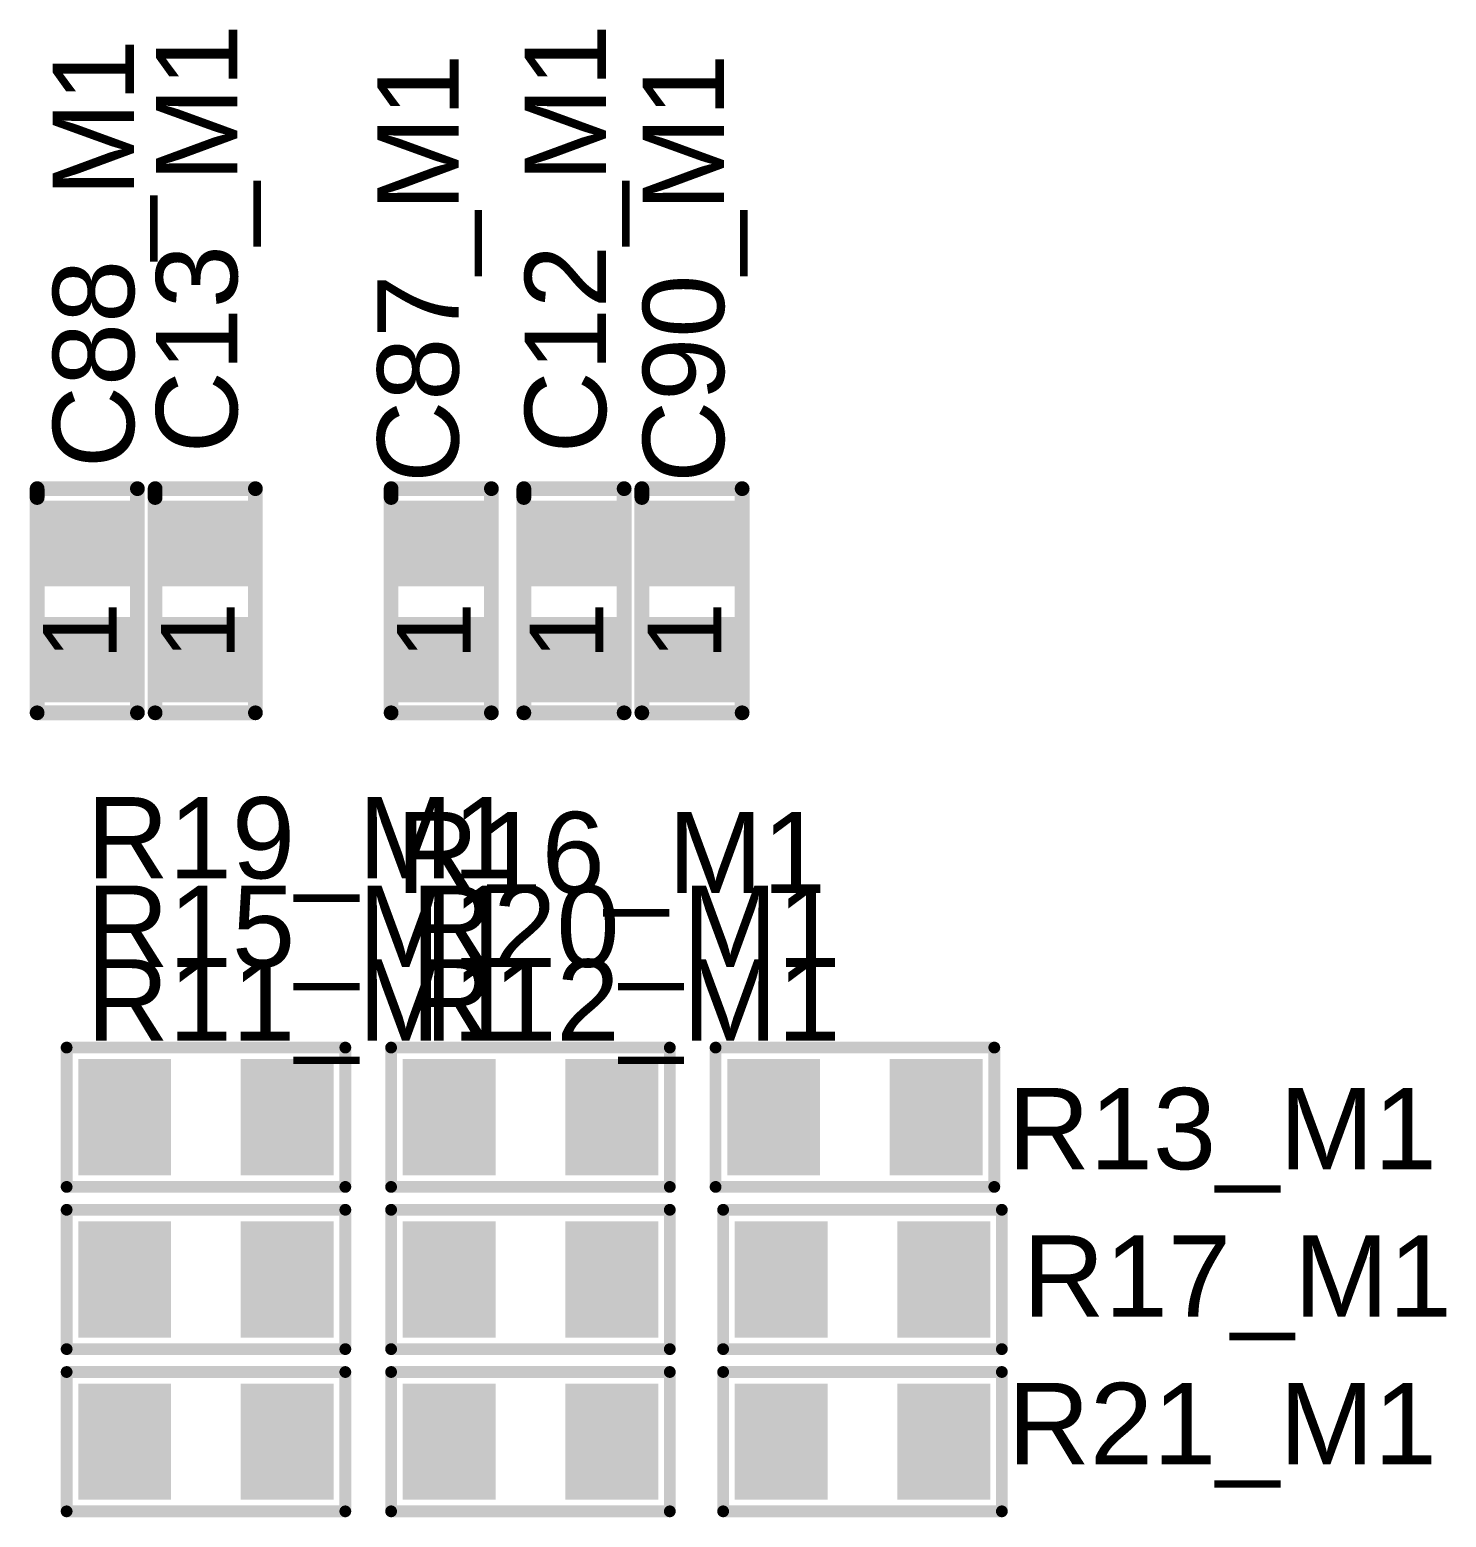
# Model space of a CAD drawing. Header units: inches. Extents: x -1.3 to 11.9, y -6.8 to 4.2.
# Drawn here: x 4.452 to 4.933, y 2.146 to 2.65 of the extents above; entities that cross this region are included whole.
import ezdxf

# ---------------------------------------------------------------- set-up
doc = ezdxf.new("R2010")
doc.units = ezdxf.units.IN
doc.header["$MEASUREMENT"] = 0
for name, color, linetype in [('ASSY_DWG_INFO', 56, 'Continuous'), ('FAB', 56, 'Continuous'), ('TOP', 1, 'Continuous'), ('Top Overlay', 2, 'Continuous'), ('Top Paste', 8, 'Continuous'), ('Top Solder', 216, 'Continuous')]:
    doc.layers.add(name, color=color, linetype=linetype)
doc.styles.add('Arial', font='', dxfattribs={"height": 0.2})
doc.styles.get('Arial').set_extended_font_data('Arial')

# ---------------------------------------------------------------- blocks, each defined once
blk = doc.blocks.new('R0603_84')
at = {"layer": 'TOP'}
for points in [[(-0.04134, 0.01772), (-0.01378, 0.01772), (-0.01378, -0.01772), (-0.04134, -0.01772)], [(0.01378, 0.01772), (0.04134, 0.01772), (0.04134, -0.01772), (0.01378, -0.01772)]]:
    blk.add_hatch(color=1, dxfattribs=at).paths.add_polyline_path(points)
at = {"layer": 'Top Paste'}
for points in [[(-0.04134, 0.01772), (-0.01378, 0.01772), (-0.01378, -0.01772), (-0.04134, -0.01772)], [(0.01378, 0.01772), (0.04134, 0.01772), (0.04134, -0.01772), (0.01378, -0.01772)]]:
    blk.add_hatch(color=8, dxfattribs=at).paths.add_polyline_path(points)
at = {"layer": 'Top Solder'}
for points in [[(-0.04331, 0.01969), (-0.01181, 0.01969), (-0.01181, -0.01969), (-0.04331, -0.01969)], [(0.01181, 0.01969), (0.04331, 0.01969), (0.04331, -0.01969), (0.01181, -0.01969)]]:
    blk.add_hatch(color=216, dxfattribs=at).paths.add_polyline_path(points)
at = {"layer": 'Top Overlay'}
for points in [[(-0.04724, -0.02362, 0.004, 0.004, 0), (-0.04724, 0.02362, 0.004, 0.004, 0)], [(-0.04724, 0.02362, 0.004, 0.004, 0), (0.04724, 0.02362, 0.004, 0.004, 0)], [(0.04724, -0.02362, 0.004, 0.004, 0), (0.04724, 0.02362, 0.004, 0.004, 0)], [(-0.04724, -0.02362, 0.004, 0.004, 0), (0.04724, -0.02362, 0.004, 0.004, 0)]]:
    blk.add_lwpolyline(points, format="xyseb", dxfattribs=at)
for points in [[(-0.04824, 0.02362, 0.002, 0.002, 1), (-0.04624, 0.02362, 0.002, 0.002, 1)], [(-0.04824, 0.02362, 0.002, 0.002, 1), (-0.04624, 0.02362, 0.002, 0.002, 1)], [(0.04624, 0.02362, 0.002, 0.002, 1), (0.04824, 0.02362, 0.002, 0.002, 1)], [(0.04624, 0.02362, 0.002, 0.002, 1), (0.04824, 0.02362, 0.002, 0.002, 1)], [(-0.04824, -0.02362, 0.002, 0.002, 1), (-0.04624, -0.02362, 0.002, 0.002, 1)], [(-0.04824, -0.02362, 0.002, 0.002, 1), (-0.04624, -0.02362, 0.002, 0.002, 1)], [(0.04624, -0.02362, 0.002, 0.002, 1), (0.04824, -0.02362, 0.002, 0.002, 1)], [(0.04624, -0.02362, 0.002, 0.002, 1), (0.04824, -0.02362, 0.002, 0.002, 1)]]:
    blk.add_lwpolyline(points, format="xyseb", close=True, dxfattribs=at)
blk = doc.blocks.new('R0603_86')
at = {"layer": 'TOP'}
for points in [[(-0.04134, 0.01772), (-0.01378, 0.01772), (-0.01378, -0.01772), (-0.04134, -0.01772)], [(0.01378, 0.01772), (0.04134, 0.01772), (0.04134, -0.01772), (0.01378, -0.01772)]]:
    blk.add_hatch(color=1, dxfattribs=at).paths.add_polyline_path(points)
at = {"layer": 'Top Paste'}
for points in [[(-0.04134, 0.01772), (-0.01378, 0.01772), (-0.01378, -0.01772), (-0.04134, -0.01772)], [(0.01378, 0.01772), (0.04134, 0.01772), (0.04134, -0.01772), (0.01378, -0.01772)]]:
    blk.add_hatch(color=8, dxfattribs=at).paths.add_polyline_path(points)
at = {"layer": 'Top Solder'}
for points in [[(-0.04331, 0.01969), (-0.01181, 0.01969), (-0.01181, -0.01969), (-0.04331, -0.01969)], [(0.01181, 0.01969), (0.04331, 0.01969), (0.04331, -0.01969), (0.01181, -0.01969)]]:
    blk.add_hatch(color=216, dxfattribs=at).paths.add_polyline_path(points)
at = {"layer": 'Top Overlay'}
for points in [[(-0.04724, -0.02362, 0.004, 0.004, 0), (-0.04724, 0.02362, 0.004, 0.004, 0)], [(-0.04724, 0.02362, 0.004, 0.004, 0), (0.04724, 0.02362, 0.004, 0.004, 0)], [(0.04724, -0.02362, 0.004, 0.004, 0), (0.04724, 0.02362, 0.004, 0.004, 0)], [(-0.04724, -0.02362, 0.004, 0.004, 0), (0.04724, -0.02362, 0.004, 0.004, 0)]]:
    blk.add_lwpolyline(points, format="xyseb", dxfattribs=at)
for points in [[(-0.04824, 0.02362, 0.002, 0.002, 1), (-0.04624, 0.02362, 0.002, 0.002, 1)], [(-0.04824, 0.02362, 0.002, 0.002, 1), (-0.04624, 0.02362, 0.002, 0.002, 1)], [(0.04624, 0.02362, 0.002, 0.002, 1), (0.04824, 0.02362, 0.002, 0.002, 1)], [(0.04624, 0.02362, 0.002, 0.002, 1), (0.04824, 0.02362, 0.002, 0.002, 1)], [(-0.04824, -0.02362, 0.002, 0.002, 1), (-0.04624, -0.02362, 0.002, 0.002, 1)], [(-0.04824, -0.02362, 0.002, 0.002, 1), (-0.04624, -0.02362, 0.002, 0.002, 1)], [(0.04624, -0.02362, 0.002, 0.002, 1), (0.04824, -0.02362, 0.002, 0.002, 1)], [(0.04624, -0.02362, 0.002, 0.002, 1), (0.04824, -0.02362, 0.002, 0.002, 1)]]:
    blk.add_lwpolyline(points, format="xyseb", close=True, dxfattribs=at)
blk = doc.blocks.new('R0603_88')
at = {"layer": 'TOP'}
for points in [[(-0.04134, 0.01772), (-0.01378, 0.01772), (-0.01378, -0.01772), (-0.04134, -0.01772)], [(0.01378, 0.01772), (0.04134, 0.01772), (0.04134, -0.01772), (0.01378, -0.01772)]]:
    blk.add_hatch(color=1, dxfattribs=at).paths.add_polyline_path(points)
at = {"layer": 'Top Paste'}
for points in [[(-0.04134, 0.01772), (-0.01378, 0.01772), (-0.01378, -0.01772), (-0.04134, -0.01772)], [(0.01378, 0.01772), (0.04134, 0.01772), (0.04134, -0.01772), (0.01378, -0.01772)]]:
    blk.add_hatch(color=8, dxfattribs=at).paths.add_polyline_path(points)
at = {"layer": 'Top Solder'}
for points in [[(-0.04331, 0.01969), (-0.01181, 0.01969), (-0.01181, -0.01969), (-0.04331, -0.01969)], [(0.01181, 0.01969), (0.04331, 0.01969), (0.04331, -0.01969), (0.01181, -0.01969)]]:
    blk.add_hatch(color=216, dxfattribs=at).paths.add_polyline_path(points)
at = {"layer": 'Top Overlay'}
for points in [[(-0.04724, -0.02362, 0.004, 0.004, 0), (-0.04724, 0.02362, 0.004, 0.004, 0)], [(-0.04724, 0.02362, 0.004, 0.004, 0), (0.04724, 0.02362, 0.004, 0.004, 0)], [(0.04724, -0.02362, 0.004, 0.004, 0), (0.04724, 0.02362, 0.004, 0.004, 0)], [(-0.04724, -0.02362, 0.004, 0.004, 0), (0.04724, -0.02362, 0.004, 0.004, 0)]]:
    blk.add_lwpolyline(points, format="xyseb", dxfattribs=at)
for points in [[(-0.04824, 0.02362, 0.002, 0.002, 1), (-0.04624, 0.02362, 0.002, 0.002, 1)], [(-0.04824, 0.02362, 0.002, 0.002, 1), (-0.04624, 0.02362, 0.002, 0.002, 1)], [(0.04624, 0.02362, 0.002, 0.002, 1), (0.04824, 0.02362, 0.002, 0.002, 1)], [(0.04624, 0.02362, 0.002, 0.002, 1), (0.04824, 0.02362, 0.002, 0.002, 1)], [(-0.04824, -0.02362, 0.002, 0.002, 1), (-0.04624, -0.02362, 0.002, 0.002, 1)], [(-0.04824, -0.02362, 0.002, 0.002, 1), (-0.04624, -0.02362, 0.002, 0.002, 1)], [(0.04624, -0.02362, 0.002, 0.002, 1), (0.04824, -0.02362, 0.002, 0.002, 1)], [(0.04624, -0.02362, 0.002, 0.002, 1), (0.04824, -0.02362, 0.002, 0.002, 1)]]:
    blk.add_lwpolyline(points, format="xyseb", close=True, dxfattribs=at)
blk = doc.blocks.new('R0603_92')
at = {"layer": 'TOP'}
for points in [[(-0.04134, 0.01772), (-0.01378, 0.01772), (-0.01378, -0.01772), (-0.04134, -0.01772)], [(0.01378, 0.01772), (0.04134, 0.01772), (0.04134, -0.01772), (0.01378, -0.01772)]]:
    blk.add_hatch(color=1, dxfattribs=at).paths.add_polyline_path(points)
at = {"layer": 'Top Paste'}
for points in [[(-0.04134, 0.01772), (-0.01378, 0.01772), (-0.01378, -0.01772), (-0.04134, -0.01772)], [(0.01378, 0.01772), (0.04134, 0.01772), (0.04134, -0.01772), (0.01378, -0.01772)]]:
    blk.add_hatch(color=8, dxfattribs=at).paths.add_polyline_path(points)
at = {"layer": 'Top Solder'}
for points in [[(-0.04331, 0.01969), (-0.01181, 0.01969), (-0.01181, -0.01969), (-0.04331, -0.01969)], [(0.01181, 0.01969), (0.04331, 0.01969), (0.04331, -0.01969), (0.01181, -0.01969)]]:
    blk.add_hatch(color=216, dxfattribs=at).paths.add_polyline_path(points)
at = {"layer": 'Top Overlay'}
for points in [[(-0.04724, -0.02362, 0.004, 0.004, 0), (-0.04724, 0.02362, 0.004, 0.004, 0)], [(-0.04724, 0.02362, 0.004, 0.004, 0), (0.04724, 0.02362, 0.004, 0.004, 0)], [(0.04724, -0.02362, 0.004, 0.004, 0), (0.04724, 0.02362, 0.004, 0.004, 0)], [(-0.04724, -0.02362, 0.004, 0.004, 0), (0.04724, -0.02362, 0.004, 0.004, 0)]]:
    blk.add_lwpolyline(points, format="xyseb", dxfattribs=at)
for points in [[(-0.04824, 0.02362, 0.002, 0.002, 1), (-0.04624, 0.02362, 0.002, 0.002, 1)], [(-0.04824, 0.02362, 0.002, 0.002, 1), (-0.04624, 0.02362, 0.002, 0.002, 1)], [(0.04624, 0.02362, 0.002, 0.002, 1), (0.04824, 0.02362, 0.002, 0.002, 1)], [(0.04624, 0.02362, 0.002, 0.002, 1), (0.04824, 0.02362, 0.002, 0.002, 1)], [(-0.04824, -0.02362, 0.002, 0.002, 1), (-0.04624, -0.02362, 0.002, 0.002, 1)], [(-0.04824, -0.02362, 0.002, 0.002, 1), (-0.04624, -0.02362, 0.002, 0.002, 1)], [(0.04624, -0.02362, 0.002, 0.002, 1), (0.04824, -0.02362, 0.002, 0.002, 1)], [(0.04624, -0.02362, 0.002, 0.002, 1), (0.04824, -0.02362, 0.002, 0.002, 1)]]:
    blk.add_lwpolyline(points, format="xyseb", close=True, dxfattribs=at)
blk = doc.blocks.new('R0603_94')
at = {"layer": 'TOP'}
for points in [[(-0.04134, 0.01772), (-0.01378, 0.01772), (-0.01378, -0.01772), (-0.04134, -0.01772)], [(0.01378, 0.01772), (0.04134, 0.01772), (0.04134, -0.01772), (0.01378, -0.01772)]]:
    blk.add_hatch(color=1, dxfattribs=at).paths.add_polyline_path(points)
at = {"layer": 'Top Paste'}
for points in [[(-0.04134, 0.01772), (-0.01378, 0.01772), (-0.01378, -0.01772), (-0.04134, -0.01772)], [(0.01378, 0.01772), (0.04134, 0.01772), (0.04134, -0.01772), (0.01378, -0.01772)]]:
    blk.add_hatch(color=8, dxfattribs=at).paths.add_polyline_path(points)
at = {"layer": 'Top Solder'}
for points in [[(-0.04331, 0.01969), (-0.01181, 0.01969), (-0.01181, -0.01969), (-0.04331, -0.01969)], [(0.01181, 0.01969), (0.04331, 0.01969), (0.04331, -0.01969), (0.01181, -0.01969)]]:
    blk.add_hatch(color=216, dxfattribs=at).paths.add_polyline_path(points)
at = {"layer": 'Top Overlay'}
for points in [[(-0.04724, -0.02362, 0.004, 0.004, 0), (-0.04724, 0.02362, 0.004, 0.004, 0)], [(-0.04724, 0.02362, 0.004, 0.004, 0), (0.04724, 0.02362, 0.004, 0.004, 0)], [(0.04724, -0.02362, 0.004, 0.004, 0), (0.04724, 0.02362, 0.004, 0.004, 0)], [(-0.04724, -0.02362, 0.004, 0.004, 0), (0.04724, -0.02362, 0.004, 0.004, 0)]]:
    blk.add_lwpolyline(points, format="xyseb", dxfattribs=at)
for points in [[(-0.04824, 0.02362, 0.002, 0.002, 1), (-0.04624, 0.02362, 0.002, 0.002, 1)], [(-0.04824, 0.02362, 0.002, 0.002, 1), (-0.04624, 0.02362, 0.002, 0.002, 1)], [(0.04624, 0.02362, 0.002, 0.002, 1), (0.04824, 0.02362, 0.002, 0.002, 1)], [(0.04624, 0.02362, 0.002, 0.002, 1), (0.04824, 0.02362, 0.002, 0.002, 1)], [(-0.04824, -0.02362, 0.002, 0.002, 1), (-0.04624, -0.02362, 0.002, 0.002, 1)], [(-0.04824, -0.02362, 0.002, 0.002, 1), (-0.04624, -0.02362, 0.002, 0.002, 1)], [(0.04624, -0.02362, 0.002, 0.002, 1), (0.04824, -0.02362, 0.002, 0.002, 1)], [(0.04624, -0.02362, 0.002, 0.002, 1), (0.04824, -0.02362, 0.002, 0.002, 1)]]:
    blk.add_lwpolyline(points, format="xyseb", close=True, dxfattribs=at)
blk = doc.blocks.new('R0603_96')
at = {"layer": 'TOP'}
for points in [[(-0.04134, 0.01772), (-0.01378, 0.01772), (-0.01378, -0.01772), (-0.04134, -0.01772)], [(0.01378, 0.01772), (0.04134, 0.01772), (0.04134, -0.01772), (0.01378, -0.01772)]]:
    blk.add_hatch(color=1, dxfattribs=at).paths.add_polyline_path(points)
at = {"layer": 'Top Paste'}
for points in [[(-0.04134, 0.01772), (-0.01378, 0.01772), (-0.01378, -0.01772), (-0.04134, -0.01772)], [(0.01378, 0.01772), (0.04134, 0.01772), (0.04134, -0.01772), (0.01378, -0.01772)]]:
    blk.add_hatch(color=8, dxfattribs=at).paths.add_polyline_path(points)
at = {"layer": 'Top Solder'}
for points in [[(-0.04331, 0.01969), (-0.01181, 0.01969), (-0.01181, -0.01969), (-0.04331, -0.01969)], [(0.01181, 0.01969), (0.04331, 0.01969), (0.04331, -0.01969), (0.01181, -0.01969)]]:
    blk.add_hatch(color=216, dxfattribs=at).paths.add_polyline_path(points)
at = {"layer": 'Top Overlay'}
for points in [[(-0.04724, -0.02362, 0.004, 0.004, 0), (-0.04724, 0.02362, 0.004, 0.004, 0)], [(-0.04724, 0.02362, 0.004, 0.004, 0), (0.04724, 0.02362, 0.004, 0.004, 0)], [(0.04724, -0.02362, 0.004, 0.004, 0), (0.04724, 0.02362, 0.004, 0.004, 0)], [(-0.04724, -0.02362, 0.004, 0.004, 0), (0.04724, -0.02362, 0.004, 0.004, 0)]]:
    blk.add_lwpolyline(points, format="xyseb", dxfattribs=at)
for points in [[(-0.04824, 0.02362, 0.002, 0.002, 1), (-0.04624, 0.02362, 0.002, 0.002, 1)], [(-0.04824, 0.02362, 0.002, 0.002, 1), (-0.04624, 0.02362, 0.002, 0.002, 1)], [(0.04624, 0.02362, 0.002, 0.002, 1), (0.04824, 0.02362, 0.002, 0.002, 1)], [(0.04624, 0.02362, 0.002, 0.002, 1), (0.04824, 0.02362, 0.002, 0.002, 1)], [(-0.04824, -0.02362, 0.002, 0.002, 1), (-0.04624, -0.02362, 0.002, 0.002, 1)], [(-0.04824, -0.02362, 0.002, 0.002, 1), (-0.04624, -0.02362, 0.002, 0.002, 1)], [(0.04624, -0.02362, 0.002, 0.002, 1), (0.04824, -0.02362, 0.002, 0.002, 1)], [(0.04624, -0.02362, 0.002, 0.002, 1), (0.04824, -0.02362, 0.002, 0.002, 1)]]:
    blk.add_lwpolyline(points, format="xyseb", close=True, dxfattribs=at)
blk = doc.blocks.new('R0603_100')
at = {"layer": 'TOP'}
for points in [[(-0.04134, 0.01772), (-0.01378, 0.01772), (-0.01378, -0.01772), (-0.04134, -0.01772)], [(0.01378, 0.01772), (0.04134, 0.01772), (0.04134, -0.01772), (0.01378, -0.01772)]]:
    blk.add_hatch(color=1, dxfattribs=at).paths.add_polyline_path(points)
at = {"layer": 'Top Paste'}
for points in [[(-0.04134, 0.01772), (-0.01378, 0.01772), (-0.01378, -0.01772), (-0.04134, -0.01772)], [(0.01378, 0.01772), (0.04134, 0.01772), (0.04134, -0.01772), (0.01378, -0.01772)]]:
    blk.add_hatch(color=8, dxfattribs=at).paths.add_polyline_path(points)
at = {"layer": 'Top Solder'}
for points in [[(-0.04331, 0.01969), (-0.01181, 0.01969), (-0.01181, -0.01969), (-0.04331, -0.01969)], [(0.01181, 0.01969), (0.04331, 0.01969), (0.04331, -0.01969), (0.01181, -0.01969)]]:
    blk.add_hatch(color=216, dxfattribs=at).paths.add_polyline_path(points)
at = {"layer": 'Top Overlay'}
for points in [[(-0.04724, -0.02362, 0.004, 0.004, 0), (-0.04724, 0.02362, 0.004, 0.004, 0)], [(-0.04724, 0.02362, 0.004, 0.004, 0), (0.04724, 0.02362, 0.004, 0.004, 0)], [(0.04724, -0.02362, 0.004, 0.004, 0), (0.04724, 0.02362, 0.004, 0.004, 0)], [(-0.04724, -0.02362, 0.004, 0.004, 0), (0.04724, -0.02362, 0.004, 0.004, 0)]]:
    blk.add_lwpolyline(points, format="xyseb", dxfattribs=at)
for points in [[(-0.04824, 0.02362, 0.002, 0.002, 1), (-0.04624, 0.02362, 0.002, 0.002, 1)], [(-0.04824, 0.02362, 0.002, 0.002, 1), (-0.04624, 0.02362, 0.002, 0.002, 1)], [(0.04624, 0.02362, 0.002, 0.002, 1), (0.04824, 0.02362, 0.002, 0.002, 1)], [(0.04624, 0.02362, 0.002, 0.002, 1), (0.04824, 0.02362, 0.002, 0.002, 1)], [(-0.04824, -0.02362, 0.002, 0.002, 1), (-0.04624, -0.02362, 0.002, 0.002, 1)], [(-0.04824, -0.02362, 0.002, 0.002, 1), (-0.04624, -0.02362, 0.002, 0.002, 1)], [(0.04624, -0.02362, 0.002, 0.002, 1), (0.04824, -0.02362, 0.002, 0.002, 1)], [(0.04624, -0.02362, 0.002, 0.002, 1), (0.04824, -0.02362, 0.002, 0.002, 1)]]:
    blk.add_lwpolyline(points, format="xyseb", close=True, dxfattribs=at)
blk = doc.blocks.new('R0603_102')
at = {"layer": 'TOP'}
for points in [[(-0.04134, 0.01772), (-0.01378, 0.01772), (-0.01378, -0.01772), (-0.04134, -0.01772)], [(0.01378, 0.01772), (0.04134, 0.01772), (0.04134, -0.01772), (0.01378, -0.01772)]]:
    blk.add_hatch(color=1, dxfattribs=at).paths.add_polyline_path(points)
at = {"layer": 'Top Paste'}
for points in [[(-0.04134, 0.01772), (-0.01378, 0.01772), (-0.01378, -0.01772), (-0.04134, -0.01772)], [(0.01378, 0.01772), (0.04134, 0.01772), (0.04134, -0.01772), (0.01378, -0.01772)]]:
    blk.add_hatch(color=8, dxfattribs=at).paths.add_polyline_path(points)
at = {"layer": 'Top Solder'}
for points in [[(-0.04331, 0.01969), (-0.01181, 0.01969), (-0.01181, -0.01969), (-0.04331, -0.01969)], [(0.01181, 0.01969), (0.04331, 0.01969), (0.04331, -0.01969), (0.01181, -0.01969)]]:
    blk.add_hatch(color=216, dxfattribs=at).paths.add_polyline_path(points)
at = {"layer": 'Top Overlay'}
for points in [[(-0.04724, -0.02362, 0.004, 0.004, 0), (-0.04724, 0.02362, 0.004, 0.004, 0)], [(-0.04724, 0.02362, 0.004, 0.004, 0), (0.04724, 0.02362, 0.004, 0.004, 0)], [(0.04724, -0.02362, 0.004, 0.004, 0), (0.04724, 0.02362, 0.004, 0.004, 0)], [(-0.04724, -0.02362, 0.004, 0.004, 0), (0.04724, -0.02362, 0.004, 0.004, 0)]]:
    blk.add_lwpolyline(points, format="xyseb", dxfattribs=at)
for points in [[(-0.04824, 0.02362, 0.002, 0.002, 1), (-0.04624, 0.02362, 0.002, 0.002, 1)], [(-0.04824, 0.02362, 0.002, 0.002, 1), (-0.04624, 0.02362, 0.002, 0.002, 1)], [(0.04624, 0.02362, 0.002, 0.002, 1), (0.04824, 0.02362, 0.002, 0.002, 1)], [(0.04624, 0.02362, 0.002, 0.002, 1), (0.04824, 0.02362, 0.002, 0.002, 1)], [(-0.04824, -0.02362, 0.002, 0.002, 1), (-0.04624, -0.02362, 0.002, 0.002, 1)], [(-0.04824, -0.02362, 0.002, 0.002, 1), (-0.04624, -0.02362, 0.002, 0.002, 1)], [(0.04624, -0.02362, 0.002, 0.002, 1), (0.04824, -0.02362, 0.002, 0.002, 1)], [(0.04624, -0.02362, 0.002, 0.002, 1), (0.04824, -0.02362, 0.002, 0.002, 1)]]:
    blk.add_lwpolyline(points, format="xyseb", close=True, dxfattribs=at)
blk = doc.blocks.new('R0603_104')
at = {"layer": 'TOP'}
for points in [[(-0.04134, 0.01772), (-0.01378, 0.01772), (-0.01378, -0.01772), (-0.04134, -0.01772)], [(0.01378, 0.01772), (0.04134, 0.01772), (0.04134, -0.01772), (0.01378, -0.01772)]]:
    blk.add_hatch(color=1, dxfattribs=at).paths.add_polyline_path(points)
at = {"layer": 'Top Paste'}
for points in [[(-0.04134, 0.01772), (-0.01378, 0.01772), (-0.01378, -0.01772), (-0.04134, -0.01772)], [(0.01378, 0.01772), (0.04134, 0.01772), (0.04134, -0.01772), (0.01378, -0.01772)]]:
    blk.add_hatch(color=8, dxfattribs=at).paths.add_polyline_path(points)
at = {"layer": 'Top Solder'}
for points in [[(-0.04331, 0.01969), (-0.01181, 0.01969), (-0.01181, -0.01969), (-0.04331, -0.01969)], [(0.01181, 0.01969), (0.04331, 0.01969), (0.04331, -0.01969), (0.01181, -0.01969)]]:
    blk.add_hatch(color=216, dxfattribs=at).paths.add_polyline_path(points)
at = {"layer": 'Top Overlay'}
for points in [[(-0.04724, -0.02362, 0.004, 0.004, 0), (-0.04724, 0.02362, 0.004, 0.004, 0)], [(-0.04724, 0.02362, 0.004, 0.004, 0), (0.04724, 0.02362, 0.004, 0.004, 0)], [(0.04724, -0.02362, 0.004, 0.004, 0), (0.04724, 0.02362, 0.004, 0.004, 0)], [(-0.04724, -0.02362, 0.004, 0.004, 0), (0.04724, -0.02362, 0.004, 0.004, 0)]]:
    blk.add_lwpolyline(points, format="xyseb", dxfattribs=at)
for points in [[(-0.04824, 0.02362, 0.002, 0.002, 1), (-0.04624, 0.02362, 0.002, 0.002, 1)], [(-0.04824, 0.02362, 0.002, 0.002, 1), (-0.04624, 0.02362, 0.002, 0.002, 1)], [(0.04624, 0.02362, 0.002, 0.002, 1), (0.04824, 0.02362, 0.002, 0.002, 1)], [(0.04624, 0.02362, 0.002, 0.002, 1), (0.04824, 0.02362, 0.002, 0.002, 1)], [(-0.04824, -0.02362, 0.002, 0.002, 1), (-0.04624, -0.02362, 0.002, 0.002, 1)], [(-0.04824, -0.02362, 0.002, 0.002, 1), (-0.04624, -0.02362, 0.002, 0.002, 1)], [(0.04624, -0.02362, 0.002, 0.002, 1), (0.04824, -0.02362, 0.002, 0.002, 1)], [(0.04624, -0.02362, 0.002, 0.002, 1), (0.04824, -0.02362, 0.002, 0.002, 1)]]:
    blk.add_lwpolyline(points, format="xyseb", close=True, dxfattribs=at)
blk = doc.blocks.new('C0402_129')
at = {"layer": 'TOP'}
for points in [[(-0.031, -0.0125), (-0.031, 0.0125), (-0.006, 0.0125), (-0.006, -0.0125)], [(0.0084, -0.0125), (0.0084, 0.0125), (0.0334, 0.0125), (0.0334, -0.0125)]]:
    blk.add_hatch(color=1, dxfattribs=at).paths.add_polyline_path(points)
at = {"layer": 'Top Paste'}
for points in [[(-0.031, -0.0125), (-0.031, 0.0125), (-0.006, 0.0125), (-0.006, -0.0125)], [(0.0084, -0.0125), (0.0084, 0.0125), (0.0334, 0.0125), (0.0334, -0.0125)]]:
    blk.add_hatch(color=8, dxfattribs=at).paths.add_polyline_path(points)
at = {"layer": 'Top Solder'}
for points in [[(-0.033, -0.0145), (-0.033, 0.0145), (-0.004, 0.0145), (-0.004, -0.0145)], [(0.0064, -0.0145), (0.0064, 0.0145), (0.0354, 0.0145), (0.0354, -0.0145)]]:
    blk.add_hatch(color=216, dxfattribs=at).paths.add_polyline_path(points)
at = {"layer": 'ASSY_DWG_INFO'}
for points in [[(-0.0365, 0.017, 0.005, 0.005, 0), (-0.0365, -0.017, 0.005, 0.005, 0)], [(-0.0365, 0.017, 0.005, 0.005, 0), (0.0395, 0.017, 0.005, 0.005, 0)], [(0.0395, 0.017, 0.005, 0.005, 0), (0.0395, -0.017, 0.005, 0.005, 0)], [(-0.0365, -0.017, 0.005, 0.005, 0), (0.0395, -0.017, 0.005, 0.005, 0)]]:
    blk.add_lwpolyline(points, format="xyseb", dxfattribs=at)
for points in [[(-0.03775, 0.017, 0.0025, 0.0025, 1), (-0.03525, 0.017, 0.0025, 0.0025, 1)], [(-0.03775, 0.017, 0.0025, 0.0025, 1), (-0.03525, 0.017, 0.0025, 0.0025, 1)], [(0.03825, 0.017, 0.0025, 0.0025, 1), (0.04075, 0.017, 0.0025, 0.0025, 1)], [(0.03825, 0.017, 0.0025, 0.0025, 1), (0.04075, 0.017, 0.0025, 0.0025, 1)], [(-0.03775, -0.017, 0.0025, 0.0025, 1), (-0.03525, -0.017, 0.0025, 0.0025, 1)], [(-0.03775, -0.017, 0.0025, 0.0025, 1), (-0.03525, -0.017, 0.0025, 0.0025, 1)], [(0.03825, -0.017, 0.0025, 0.0025, 1), (0.04075, -0.017, 0.0025, 0.0025, 1)], [(0.03825, -0.017, 0.0025, 0.0025, 1), (0.04075, -0.017, 0.0025, 0.0025, 1)]]:
    blk.add_lwpolyline(points, format="xyseb", close=True, dxfattribs=at)
at = {"layer": 'Top Overlay'}
for points in [[(-0.0365, 0.017, 0.005, 0.005, 0), (0.0365, 0.017, 0.005, 0.005, 0)], [(-0.0365, 0.017, 0.005, 0.005, 0), (-0.0365, -0.017, 0.005, 0.005, 0)], [(0.0365, 0.017, 0.005, 0.005, 0), (0.0395, 0.017, 0.005, 0.005, 0)], [(0.0395, 0.017, 0.005, 0.005, 0), (0.0395, -0.017, 0.005, 0.005, 0)], [(-0.0365, -0.017, 0.005, 0.005, 0), (0.0395, -0.017, 0.005, 0.005, 0)]]:
    blk.add_lwpolyline(points, format="xyseb", dxfattribs=at)
for points in [[(-0.03775, 0.017, 0.0025, 0.0025, 1), (-0.03525, 0.017, 0.0025, 0.0025, 1)], [(-0.03775, 0.017, 0.0025, 0.0025, 1), (-0.03525, 0.017, 0.0025, 0.0025, 1)], [(0.03525, 0.017, 0.0025, 0.0025, 1), (0.03775, 0.017, 0.0025, 0.0025, 1)], [(0.03525, 0.017, 0.0025, 0.0025, 1), (0.03775, 0.017, 0.0025, 0.0025, 1)], [(0.03825, 0.017, 0.0025, 0.0025, 1), (0.04075, 0.017, 0.0025, 0.0025, 1)], [(0.03825, 0.017, 0.0025, 0.0025, 1), (0.04075, 0.017, 0.0025, 0.0025, 1)], [(-0.03775, -0.017, 0.0025, 0.0025, 1), (-0.03525, -0.017, 0.0025, 0.0025, 1)], [(-0.03775, -0.017, 0.0025, 0.0025, 1), (-0.03525, -0.017, 0.0025, 0.0025, 1)], [(0.03825, -0.017, 0.0025, 0.0025, 1), (0.04075, -0.017, 0.0025, 0.0025, 1)], [(0.03825, -0.017, 0.0025, 0.0025, 1), (0.04075, -0.017, 0.0025, 0.0025, 1)]]:
    blk.add_lwpolyline(points, format="xyseb", close=True, dxfattribs=at)
at = {"layer": 'FAB', "style": 'Arial'}
blk.add_text('1', height=0.025, dxfattribs=at).set_placement((-0.0185, -0.01))
blk = doc.blocks.new('C0402_133')
at = {"layer": 'TOP'}
for points in [[(-0.031, -0.0125), (-0.031, 0.0125), (-0.006, 0.0125), (-0.006, -0.0125)], [(0.0084, -0.0125), (0.0084, 0.0125), (0.0334, 0.0125), (0.0334, -0.0125)]]:
    blk.add_hatch(color=1, dxfattribs=at).paths.add_polyline_path(points)
at = {"layer": 'Top Paste'}
for points in [[(-0.031, -0.0125), (-0.031, 0.0125), (-0.006, 0.0125), (-0.006, -0.0125)], [(0.0084, -0.0125), (0.0084, 0.0125), (0.0334, 0.0125), (0.0334, -0.0125)]]:
    blk.add_hatch(color=8, dxfattribs=at).paths.add_polyline_path(points)
at = {"layer": 'Top Solder'}
for points in [[(-0.033, -0.0145), (-0.033, 0.0145), (-0.004, 0.0145), (-0.004, -0.0145)], [(0.0064, -0.0145), (0.0064, 0.0145), (0.0354, 0.0145), (0.0354, -0.0145)]]:
    blk.add_hatch(color=216, dxfattribs=at).paths.add_polyline_path(points)
at = {"layer": 'ASSY_DWG_INFO'}
for points in [[(-0.0365, 0.017, 0.005, 0.005, 0), (-0.0365, -0.017, 0.005, 0.005, 0)], [(-0.0365, 0.017, 0.005, 0.005, 0), (0.0395, 0.017, 0.005, 0.005, 0)], [(0.0395, 0.017, 0.005, 0.005, 0), (0.0395, -0.017, 0.005, 0.005, 0)], [(-0.0365, -0.017, 0.005, 0.005, 0), (0.0395, -0.017, 0.005, 0.005, 0)]]:
    blk.add_lwpolyline(points, format="xyseb", dxfattribs=at)
for points in [[(-0.03775, 0.017, 0.0025, 0.0025, 1), (-0.03525, 0.017, 0.0025, 0.0025, 1)], [(-0.03775, 0.017, 0.0025, 0.0025, 1), (-0.03525, 0.017, 0.0025, 0.0025, 1)], [(0.03825, 0.017, 0.0025, 0.0025, 1), (0.04075, 0.017, 0.0025, 0.0025, 1)], [(0.03825, 0.017, 0.0025, 0.0025, 1), (0.04075, 0.017, 0.0025, 0.0025, 1)], [(-0.03775, -0.017, 0.0025, 0.0025, 1), (-0.03525, -0.017, 0.0025, 0.0025, 1)], [(-0.03775, -0.017, 0.0025, 0.0025, 1), (-0.03525, -0.017, 0.0025, 0.0025, 1)], [(0.03825, -0.017, 0.0025, 0.0025, 1), (0.04075, -0.017, 0.0025, 0.0025, 1)], [(0.03825, -0.017, 0.0025, 0.0025, 1), (0.04075, -0.017, 0.0025, 0.0025, 1)]]:
    blk.add_lwpolyline(points, format="xyseb", close=True, dxfattribs=at)
at = {"layer": 'Top Overlay'}
for points in [[(-0.0365, 0.017, 0.005, 0.005, 0), (0.0365, 0.017, 0.005, 0.005, 0)], [(-0.0365, 0.017, 0.005, 0.005, 0), (-0.0365, -0.017, 0.005, 0.005, 0)], [(0.0365, 0.017, 0.005, 0.005, 0), (0.0395, 0.017, 0.005, 0.005, 0)], [(0.0395, 0.017, 0.005, 0.005, 0), (0.0395, -0.017, 0.005, 0.005, 0)], [(-0.0365, -0.017, 0.005, 0.005, 0), (0.0395, -0.017, 0.005, 0.005, 0)]]:
    blk.add_lwpolyline(points, format="xyseb", dxfattribs=at)
for points in [[(-0.03775, 0.017, 0.0025, 0.0025, 1), (-0.03525, 0.017, 0.0025, 0.0025, 1)], [(-0.03775, 0.017, 0.0025, 0.0025, 1), (-0.03525, 0.017, 0.0025, 0.0025, 1)], [(0.03525, 0.017, 0.0025, 0.0025, 1), (0.03775, 0.017, 0.0025, 0.0025, 1)], [(0.03525, 0.017, 0.0025, 0.0025, 1), (0.03775, 0.017, 0.0025, 0.0025, 1)], [(0.03825, 0.017, 0.0025, 0.0025, 1), (0.04075, 0.017, 0.0025, 0.0025, 1)], [(0.03825, 0.017, 0.0025, 0.0025, 1), (0.04075, 0.017, 0.0025, 0.0025, 1)], [(-0.03775, -0.017, 0.0025, 0.0025, 1), (-0.03525, -0.017, 0.0025, 0.0025, 1)], [(-0.03775, -0.017, 0.0025, 0.0025, 1), (-0.03525, -0.017, 0.0025, 0.0025, 1)], [(0.03825, -0.017, 0.0025, 0.0025, 1), (0.04075, -0.017, 0.0025, 0.0025, 1)], [(0.03825, -0.017, 0.0025, 0.0025, 1), (0.04075, -0.017, 0.0025, 0.0025, 1)]]:
    blk.add_lwpolyline(points, format="xyseb", close=True, dxfattribs=at)
at = {"layer": 'FAB', "style": 'Arial'}
blk.add_text('1', height=0.025, dxfattribs=at).set_placement((-0.0185, -0.01))
blk = doc.blocks.new('C0402_135')
at = {"layer": 'TOP'}
for points in [[(-0.031, -0.0125), (-0.031, 0.0125), (-0.006, 0.0125), (-0.006, -0.0125)], [(0.0084, -0.0125), (0.0084, 0.0125), (0.0334, 0.0125), (0.0334, -0.0125)]]:
    blk.add_hatch(color=1, dxfattribs=at).paths.add_polyline_path(points)
at = {"layer": 'Top Paste'}
for points in [[(-0.031, -0.0125), (-0.031, 0.0125), (-0.006, 0.0125), (-0.006, -0.0125)], [(0.0084, -0.0125), (0.0084, 0.0125), (0.0334, 0.0125), (0.0334, -0.0125)]]:
    blk.add_hatch(color=8, dxfattribs=at).paths.add_polyline_path(points)
at = {"layer": 'Top Solder'}
for points in [[(-0.033, -0.0145), (-0.033, 0.0145), (-0.004, 0.0145), (-0.004, -0.0145)], [(0.0064, -0.0145), (0.0064, 0.0145), (0.0354, 0.0145), (0.0354, -0.0145)]]:
    blk.add_hatch(color=216, dxfattribs=at).paths.add_polyline_path(points)
at = {"layer": 'ASSY_DWG_INFO'}
for points in [[(-0.0365, 0.017, 0.005, 0.005, 0), (-0.0365, -0.017, 0.005, 0.005, 0)], [(-0.0365, 0.017, 0.005, 0.005, 0), (0.0395, 0.017, 0.005, 0.005, 0)], [(0.0395, 0.017, 0.005, 0.005, 0), (0.0395, -0.017, 0.005, 0.005, 0)], [(-0.0365, -0.017, 0.005, 0.005, 0), (0.0395, -0.017, 0.005, 0.005, 0)]]:
    blk.add_lwpolyline(points, format="xyseb", dxfattribs=at)
for points in [[(-0.03775, 0.017, 0.0025, 0.0025, 1), (-0.03525, 0.017, 0.0025, 0.0025, 1)], [(-0.03775, 0.017, 0.0025, 0.0025, 1), (-0.03525, 0.017, 0.0025, 0.0025, 1)], [(0.03825, 0.017, 0.0025, 0.0025, 1), (0.04075, 0.017, 0.0025, 0.0025, 1)], [(0.03825, 0.017, 0.0025, 0.0025, 1), (0.04075, 0.017, 0.0025, 0.0025, 1)], [(-0.03775, -0.017, 0.0025, 0.0025, 1), (-0.03525, -0.017, 0.0025, 0.0025, 1)], [(-0.03775, -0.017, 0.0025, 0.0025, 1), (-0.03525, -0.017, 0.0025, 0.0025, 1)], [(0.03825, -0.017, 0.0025, 0.0025, 1), (0.04075, -0.017, 0.0025, 0.0025, 1)], [(0.03825, -0.017, 0.0025, 0.0025, 1), (0.04075, -0.017, 0.0025, 0.0025, 1)]]:
    blk.add_lwpolyline(points, format="xyseb", close=True, dxfattribs=at)
at = {"layer": 'Top Overlay'}
for points in [[(-0.0365, 0.017, 0.005, 0.005, 0), (0.0365, 0.017, 0.005, 0.005, 0)], [(-0.0365, 0.017, 0.005, 0.005, 0), (-0.0365, -0.017, 0.005, 0.005, 0)], [(0.0365, 0.017, 0.005, 0.005, 0), (0.0395, 0.017, 0.005, 0.005, 0)], [(0.0395, 0.017, 0.005, 0.005, 0), (0.0395, -0.017, 0.005, 0.005, 0)], [(-0.0365, -0.017, 0.005, 0.005, 0), (0.0395, -0.017, 0.005, 0.005, 0)]]:
    blk.add_lwpolyline(points, format="xyseb", dxfattribs=at)
for points in [[(-0.03775, 0.017, 0.0025, 0.0025, 1), (-0.03525, 0.017, 0.0025, 0.0025, 1)], [(-0.03775, 0.017, 0.0025, 0.0025, 1), (-0.03525, 0.017, 0.0025, 0.0025, 1)], [(0.03525, 0.017, 0.0025, 0.0025, 1), (0.03775, 0.017, 0.0025, 0.0025, 1)], [(0.03525, 0.017, 0.0025, 0.0025, 1), (0.03775, 0.017, 0.0025, 0.0025, 1)], [(0.03825, 0.017, 0.0025, 0.0025, 1), (0.04075, 0.017, 0.0025, 0.0025, 1)], [(0.03825, 0.017, 0.0025, 0.0025, 1), (0.04075, 0.017, 0.0025, 0.0025, 1)], [(-0.03775, -0.017, 0.0025, 0.0025, 1), (-0.03525, -0.017, 0.0025, 0.0025, 1)], [(-0.03775, -0.017, 0.0025, 0.0025, 1), (-0.03525, -0.017, 0.0025, 0.0025, 1)], [(0.03825, -0.017, 0.0025, 0.0025, 1), (0.04075, -0.017, 0.0025, 0.0025, 1)], [(0.03825, -0.017, 0.0025, 0.0025, 1), (0.04075, -0.017, 0.0025, 0.0025, 1)]]:
    blk.add_lwpolyline(points, format="xyseb", close=True, dxfattribs=at)
at = {"layer": 'FAB', "style": 'Arial'}
blk.add_text('1', height=0.025, dxfattribs=at).set_placement((-0.0185, -0.01))
blk = doc.blocks.new('C0402_279')
at = {"layer": 'TOP'}
for points in [[(-0.031, -0.0125), (-0.031, 0.0125), (-0.006, 0.0125), (-0.006, -0.0125)], [(0.0084, -0.0125), (0.0084, 0.0125), (0.0334, 0.0125), (0.0334, -0.0125)]]:
    blk.add_hatch(color=1, dxfattribs=at).paths.add_polyline_path(points)
at = {"layer": 'Top Paste'}
for points in [[(-0.031, -0.0125), (-0.031, 0.0125), (-0.006, 0.0125), (-0.006, -0.0125)], [(0.0084, -0.0125), (0.0084, 0.0125), (0.0334, 0.0125), (0.0334, -0.0125)]]:
    blk.add_hatch(color=8, dxfattribs=at).paths.add_polyline_path(points)
at = {"layer": 'Top Solder'}
for points in [[(-0.033, -0.0145), (-0.033, 0.0145), (-0.004, 0.0145), (-0.004, -0.0145)], [(0.0064, -0.0145), (0.0064, 0.0145), (0.0354, 0.0145), (0.0354, -0.0145)]]:
    blk.add_hatch(color=216, dxfattribs=at).paths.add_polyline_path(points)
at = {"layer": 'ASSY_DWG_INFO'}
for points in [[(-0.0365, 0.017, 0.005, 0.005, 0), (-0.0365, -0.017, 0.005, 0.005, 0)], [(-0.0365, 0.017, 0.005, 0.005, 0), (0.0395, 0.017, 0.005, 0.005, 0)], [(0.0395, 0.017, 0.005, 0.005, 0), (0.0395, -0.017, 0.005, 0.005, 0)], [(-0.0365, -0.017, 0.005, 0.005, 0), (0.0395, -0.017, 0.005, 0.005, 0)]]:
    blk.add_lwpolyline(points, format="xyseb", dxfattribs=at)
for points in [[(-0.03775, 0.017, 0.0025, 0.0025, 1), (-0.03525, 0.017, 0.0025, 0.0025, 1)], [(-0.03775, 0.017, 0.0025, 0.0025, 1), (-0.03525, 0.017, 0.0025, 0.0025, 1)], [(0.03825, 0.017, 0.0025, 0.0025, 1), (0.04075, 0.017, 0.0025, 0.0025, 1)], [(0.03825, 0.017, 0.0025, 0.0025, 1), (0.04075, 0.017, 0.0025, 0.0025, 1)], [(-0.03775, -0.017, 0.0025, 0.0025, 1), (-0.03525, -0.017, 0.0025, 0.0025, 1)], [(-0.03775, -0.017, 0.0025, 0.0025, 1), (-0.03525, -0.017, 0.0025, 0.0025, 1)], [(0.03825, -0.017, 0.0025, 0.0025, 1), (0.04075, -0.017, 0.0025, 0.0025, 1)], [(0.03825, -0.017, 0.0025, 0.0025, 1), (0.04075, -0.017, 0.0025, 0.0025, 1)]]:
    blk.add_lwpolyline(points, format="xyseb", close=True, dxfattribs=at)
at = {"layer": 'Top Overlay'}
for points in [[(-0.0365, 0.017, 0.005, 0.005, 0), (0.0365, 0.017, 0.005, 0.005, 0)], [(-0.0365, 0.017, 0.005, 0.005, 0), (-0.0365, -0.017, 0.005, 0.005, 0)], [(0.0365, 0.017, 0.005, 0.005, 0), (0.0395, 0.017, 0.005, 0.005, 0)], [(0.0395, 0.017, 0.005, 0.005, 0), (0.0395, -0.017, 0.005, 0.005, 0)], [(-0.0365, -0.017, 0.005, 0.005, 0), (0.0395, -0.017, 0.005, 0.005, 0)]]:
    blk.add_lwpolyline(points, format="xyseb", dxfattribs=at)
for points in [[(-0.03775, 0.017, 0.0025, 0.0025, 1), (-0.03525, 0.017, 0.0025, 0.0025, 1)], [(-0.03775, 0.017, 0.0025, 0.0025, 1), (-0.03525, 0.017, 0.0025, 0.0025, 1)], [(0.03525, 0.017, 0.0025, 0.0025, 1), (0.03775, 0.017, 0.0025, 0.0025, 1)], [(0.03525, 0.017, 0.0025, 0.0025, 1), (0.03775, 0.017, 0.0025, 0.0025, 1)], [(0.03825, 0.017, 0.0025, 0.0025, 1), (0.04075, 0.017, 0.0025, 0.0025, 1)], [(0.03825, 0.017, 0.0025, 0.0025, 1), (0.04075, 0.017, 0.0025, 0.0025, 1)], [(-0.03775, -0.017, 0.0025, 0.0025, 1), (-0.03525, -0.017, 0.0025, 0.0025, 1)], [(-0.03775, -0.017, 0.0025, 0.0025, 1), (-0.03525, -0.017, 0.0025, 0.0025, 1)], [(0.03825, -0.017, 0.0025, 0.0025, 1), (0.04075, -0.017, 0.0025, 0.0025, 1)], [(0.03825, -0.017, 0.0025, 0.0025, 1), (0.04075, -0.017, 0.0025, 0.0025, 1)]]:
    blk.add_lwpolyline(points, format="xyseb", close=True, dxfattribs=at)
at = {"layer": 'FAB', "style": 'Arial'}
blk.add_text('1', height=0.025, dxfattribs=at).set_placement((-0.0185, -0.01))
blk = doc.blocks.new('C0402_281')
at = {"layer": 'TOP'}
for points in [[(-0.031, -0.0125), (-0.031, 0.0125), (-0.006, 0.0125), (-0.006, -0.0125)], [(0.0084, -0.0125), (0.0084, 0.0125), (0.0334, 0.0125), (0.0334, -0.0125)]]:
    blk.add_hatch(color=1, dxfattribs=at).paths.add_polyline_path(points)
at = {"layer": 'Top Paste'}
for points in [[(-0.031, -0.0125), (-0.031, 0.0125), (-0.006, 0.0125), (-0.006, -0.0125)], [(0.0084, -0.0125), (0.0084, 0.0125), (0.0334, 0.0125), (0.0334, -0.0125)]]:
    blk.add_hatch(color=8, dxfattribs=at).paths.add_polyline_path(points)
at = {"layer": 'Top Solder'}
for points in [[(-0.033, -0.0145), (-0.033, 0.0145), (-0.004, 0.0145), (-0.004, -0.0145)], [(0.0064, -0.0145), (0.0064, 0.0145), (0.0354, 0.0145), (0.0354, -0.0145)]]:
    blk.add_hatch(color=216, dxfattribs=at).paths.add_polyline_path(points)
at = {"layer": 'ASSY_DWG_INFO'}
for points in [[(-0.0365, 0.017, 0.005, 0.005, 0), (-0.0365, -0.017, 0.005, 0.005, 0)], [(-0.0365, 0.017, 0.005, 0.005, 0), (0.0395, 0.017, 0.005, 0.005, 0)], [(0.0395, 0.017, 0.005, 0.005, 0), (0.0395, -0.017, 0.005, 0.005, 0)], [(-0.0365, -0.017, 0.005, 0.005, 0), (0.0395, -0.017, 0.005, 0.005, 0)]]:
    blk.add_lwpolyline(points, format="xyseb", dxfattribs=at)
for points in [[(-0.03775, 0.017, 0.0025, 0.0025, 1), (-0.03525, 0.017, 0.0025, 0.0025, 1)], [(-0.03775, 0.017, 0.0025, 0.0025, 1), (-0.03525, 0.017, 0.0025, 0.0025, 1)], [(0.03825, 0.017, 0.0025, 0.0025, 1), (0.04075, 0.017, 0.0025, 0.0025, 1)], [(0.03825, 0.017, 0.0025, 0.0025, 1), (0.04075, 0.017, 0.0025, 0.0025, 1)], [(-0.03775, -0.017, 0.0025, 0.0025, 1), (-0.03525, -0.017, 0.0025, 0.0025, 1)], [(-0.03775, -0.017, 0.0025, 0.0025, 1), (-0.03525, -0.017, 0.0025, 0.0025, 1)], [(0.03825, -0.017, 0.0025, 0.0025, 1), (0.04075, -0.017, 0.0025, 0.0025, 1)], [(0.03825, -0.017, 0.0025, 0.0025, 1), (0.04075, -0.017, 0.0025, 0.0025, 1)]]:
    blk.add_lwpolyline(points, format="xyseb", close=True, dxfattribs=at)
at = {"layer": 'Top Overlay'}
for points in [[(-0.0365, 0.017, 0.005, 0.005, 0), (0.0365, 0.017, 0.005, 0.005, 0)], [(-0.0365, 0.017, 0.005, 0.005, 0), (-0.0365, -0.017, 0.005, 0.005, 0)], [(0.0365, 0.017, 0.005, 0.005, 0), (0.0395, 0.017, 0.005, 0.005, 0)], [(0.0395, 0.017, 0.005, 0.005, 0), (0.0395, -0.017, 0.005, 0.005, 0)], [(-0.0365, -0.017, 0.005, 0.005, 0), (0.0395, -0.017, 0.005, 0.005, 0)]]:
    blk.add_lwpolyline(points, format="xyseb", dxfattribs=at)
for points in [[(-0.03775, 0.017, 0.0025, 0.0025, 1), (-0.03525, 0.017, 0.0025, 0.0025, 1)], [(-0.03775, 0.017, 0.0025, 0.0025, 1), (-0.03525, 0.017, 0.0025, 0.0025, 1)], [(0.03525, 0.017, 0.0025, 0.0025, 1), (0.03775, 0.017, 0.0025, 0.0025, 1)], [(0.03525, 0.017, 0.0025, 0.0025, 1), (0.03775, 0.017, 0.0025, 0.0025, 1)], [(0.03825, 0.017, 0.0025, 0.0025, 1), (0.04075, 0.017, 0.0025, 0.0025, 1)], [(0.03825, 0.017, 0.0025, 0.0025, 1), (0.04075, 0.017, 0.0025, 0.0025, 1)], [(-0.03775, -0.017, 0.0025, 0.0025, 1), (-0.03525, -0.017, 0.0025, 0.0025, 1)], [(-0.03775, -0.017, 0.0025, 0.0025, 1), (-0.03525, -0.017, 0.0025, 0.0025, 1)], [(0.03825, -0.017, 0.0025, 0.0025, 1), (0.04075, -0.017, 0.0025, 0.0025, 1)], [(0.03825, -0.017, 0.0025, 0.0025, 1), (0.04075, -0.017, 0.0025, 0.0025, 1)]]:
    blk.add_lwpolyline(points, format="xyseb", close=True, dxfattribs=at)
at = {"layer": 'FAB', "style": 'Arial'}
blk.add_text('1', height=0.025, dxfattribs=at).set_placement((-0.0185, -0.01))

msp = doc.modelspace()

# ---------------------------------------------------------------- block references
at = {"rotation": 90}
for name, p in [('C0402_133', (4.472, 2.455)), ('C0402_279', (4.512, 2.455)), ('C0402_135', (4.592, 2.455)), ('C0402_281', (4.637, 2.455)), ('C0402_129', (4.677, 2.455))]:
    msp.add_blockref(name, p, dxfattribs=at)
for name, p in [('R0603_88', (4.51224, 2.28138)), ('R0603_94', (4.62224, 2.28138)), ('R0603_100', (4.73224, 2.28138)), ('R0603_96', (4.51224, 2.22638)), ('R0603_86', (4.62224, 2.22638)), ('R0603_92', (4.7348, 2.22638)), ('R0603_104', (4.51224, 2.17138)), ('R0603_102', (4.62224, 2.17138)), ('R0603_84', (4.7348, 2.17138))]:
    msp.add_blockref(name, p)

# ---------------------------------------------------------------- texts
at = {"layer": 'Top Overlay', "style": 'Arial'}
for s, p in [('C13_M1', (4.52288, 2.50647)), ('C12_M1', (4.64788, 2.50647)), ('C88_M1', (4.48788, 2.50147)), ('C87_M1', (4.59788, 2.49647)), ('C90_M1', (4.68788, 2.49647))]:
    msp.add_text(s, height=0.027559, rotation=90, dxfattribs=at).set_placement(p)
for s, p in [('R19_M1', (4.47183, 2.36236)), ('R16_M1', (4.57683, 2.35736)), ('R20_M1', (4.58183, 2.33236)), ('R15_M1', (4.47183, 2.33236)), ('R12_M1', (4.58183, 2.30736)), ('R11_M1', (4.47183, 2.30736)), ('R13_M1', (4.78407, 2.26374)), ('R17_M1', (4.78907, 2.21374)), ('R21_M1', (4.78407, 2.16374))]:
    msp.add_text(s, height=0.027559, dxfattribs=at).set_placement(p)

doc.saveas('drawing.dxf')
